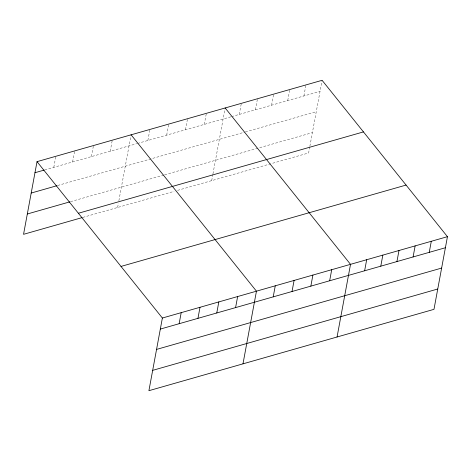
<?xml version="1.0" encoding="UTF-8"?>
<svg xmlns="http://www.w3.org/2000/svg" width="471" height="471" viewBox="0 0 471 471"><rect width="100%" height="100%" fill="white"/><g stroke="black" fill="none" stroke-linecap="round" stroke-linejoin="round"><path stroke-width="0.35" stroke-dasharray="2.35 1.77" d="M53.782 167.346L55.831 156.29M72.599 161.977L74.648 150.92M91.415 156.613L93.464 145.551M110.226 151.244L112.275 140.181M117.626 207.481L118.38 203.413M118.88 200.705L130.962 135.507M147.859 140.505L149.908 129.443M166.669 135.136L168.724 124.073M185.486 129.766L187.535 118.704M204.302 124.397L206.351 113.34M211.697 180.634L212.827 174.535M212.957 173.858L225.167 107.971M239.268 114.418L241.323 103.361M255.423 109.808L257.472 98.751M271.579 105.198L273.627 94.141M287.734 100.588L289.783 89.531M303.889 95.978L305.938 84.921M309.753 146.875L308.623 152.975L271.396 163.596M309.877 146.198L322.093 80.311M44.721 169.931L136.708 143.684M137.402 143.484L230.843 116.826M231.544 116.625L320.039 91.368M57.68 185.492L244.632 132.145M245.338 131.945L316.271 111.704M70.52 201.665L163.902 175.018M164.597 174.818L312.391 132.645M82.784 217.419L174.07 191.373M177.555 190.378L270.695 163.802"/><path stroke-width="0.71" d="M37.021 161.659L162.377 318.025L148.907 390.689L433.979 309.341L447.45 236.678L322.093 80.311L37.021 161.659L23.55 234.322L82.084 217.62M179.145 323.712L181.194 312.656M197.955 318.343L200.004 307.286M216.772 312.98L218.821 301.917M235.588 307.61L237.637 296.547M242.983 363.842L256.454 291.178L131.091 134.812M273.215 296.871L275.264 285.809M292.032 291.502L294.081 280.439M310.848 286.132L312.897 275.07M329.659 280.763L331.708 269.706M337.059 337L350.524 264.337L225.167 107.971M364.631 270.784L366.679 259.727M380.786 266.174L382.835 255.117M396.935 261.564L398.99 250.507M413.091 256.954L415.139 245.897M429.246 252.344L431.295 241.287M34.966 172.716L44.027 170.131M31.198 193.045L56.985 185.692M27.318 213.993L69.826 201.865M78.386 213.257L363.459 131.909M121.006 266.421L406.079 185.074M162.377 318.025L447.45 236.678M160.328 329.082L445.401 247.734M156.56 349.411L441.633 268.07M152.675 370.359L437.747 289.011"/></g></svg>
